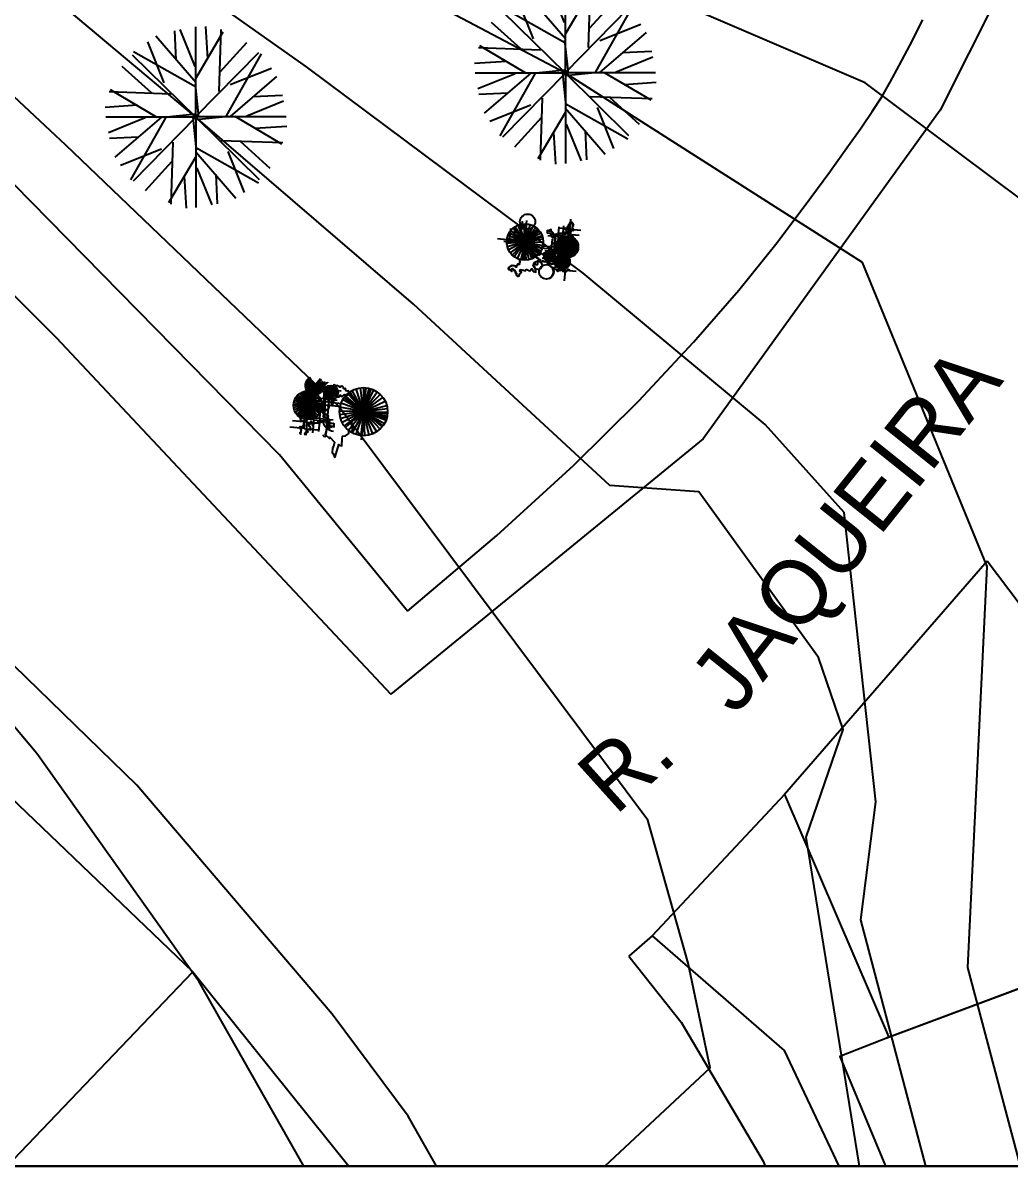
# Model space of a CAD drawing. Header units: millimetres. Extents: x 387 to 811, y 539 to 827.
# Drawn here: x 740.45 to 758.86, y 692.96 to 714.54 of the extents above; entities that cross this region are included whole.
import ezdxf

# ---------------------------------------------------------------- set-up
doc = ezdxf.new("R2010")
doc.units = ezdxf.units.MM
for name, color, linetype in [('12', 115, 'Continuous'), ('7', 8, 'Continuous'), ('cuvas de nível', 51, 'Continuous'), ('FORMATO', 6, 'Continuous'), ('TEXTO', 4, 'Continuous'), ('vegetação', 112, 'Continuous')]:
    doc.layers.add(name, color=color, linetype=linetype)

# ---------------------------------------------------------------- blocks, each defined once
blk = doc.blocks.new('T2', base_point=(179.76, 122.92))
for p, q in [((179.77, 145.68), (153.43, 176.25)), ((166.66, 160.66), (165.76, 179.9)), ((179.27, 156.4), (169.42, 180.59)), ((179.68, 148.48), (197.76, 179.21)), ((179.76, 122.92), (179.76, 182.32)), ((187.6, 161.67), (186.23, 182.74)), ((158.72, 145.53), (148.04, 172.54)), ((137.87, 164.08), (179.76, 122.92)), ((179.38, 143.01), (138.6, 166.06)), ((150.5, 138.92), (131.2, 156.4)), ((179.76, 156.27), (179.27, 156.4)), ((163.39, 138.18), (122.51, 139.57)), ((181.73, 122.9), (179.52, 144.47))]:
    blk.add_line(p, q)
blk = doc.blocks.new('AHUA1PL2')
for p, q in [((0, 0.645), (-0.746, 1.511)), ((-0.371, 1.069), (-0.397, 1.614)), ((-0.014, 0.948), (-0.293, 1.634)), ((-0.002, 0.724), (0.51, 1.595)), ((0, 0), (0, 1.683)), ((0.222, 1.098), (0.183, 1.695)), ((-0.596, 0.641), (-0.899, 1.406)), ((-1.187, 1.166), (0, 0)), ((-0.011, 0.569), (-1.166, 1.222)), ((-0.829, 0.453), (-1.376, 0.948)), ((0, 0.945), (-0.014, 0.948)), ((-0.464, 0.432), (-1.622, 0.472)), ((0.056, -0.001), (-0.007, 0.61))]:
    blk.add_line(p, q)
at = {"xscale": 0.02833333322, "yscale": 0.02833333322, "zscale": 0.02833333322}
for p, rotation in [((0, 0.015), 269.9999999999999), ((0, 0), 89.99999999999999), ((0, 0), 180)]:
    blk.add_blockref('T2', p, dxfattribs=dict(at, rotation=rotation))

msp = doc.modelspace()

# ---------------------------------------------------------------- linework, layer by layer
at = {"layer": '12'}
for p, q in [((761.557, 720.864, 102.307), (757.556, 712.913, 102.14)), ((757.556, 712.913, 102.14), (753.136, 706.783, 100.18)), ((745.236, 706.483, 98.98), (739.866, 711.953, 99.04)), ((753.136, 706.783, 100.18), (747.308, 702.019, 98.771)), ((747.622, 703.567, 98.996), (745.236, 706.483, 98.98)), ((752.186, 697.513, 98.24), (751.749, 697.137, 95.486))]:
    msp.add_line(p, q, dxfattribs=at)
msp.add_lwpolyline([(747.622, 703.567), (749.29, 704.982), (750.722, 706.293), (751.937, 707.496), (752.957, 708.586), (753.802, 709.56), (754.49, 710.414), (755.042, 711.142), (755.478, 711.741), (755.818, 712.214), (756.082, 712.586), (756.291, 712.892), (756.467, 713.165), (756.628, 713.439), (756.796, 713.746), (756.992, 714.122), (757.235, 714.598)], dxfattribs=at)
for points in [[(712.172, 731.704, 92.287), (715.866, 729.163, 92.81), (722.056, 724.963, 93.43), (733.296, 715.813, 94.5), (737.436, 712.293, 94.93), (741.066, 708.673, 94.97), (747.308, 702.019, 95.032)], [(748.165, 693.215, 95.349), (747.636, 694.153, 95.29), (746.216, 696.053, 95.26), (742.576, 700.323, 94.92), (738.896, 703.893, 94.68), (734.596, 708.403, 93.94), (729.556, 712.763, 93.5), (725.166, 716.213, 92.87), (712.172, 726.419, 91.904)], [(754.656, 700.153, 104.7), (752.186, 697.513, 98.24), (754.646, 695.373, 98.65), (755.666, 693.215, 98.535)], [(751.749, 697.137, 95.486), (752.726, 695.903, 95.5), (754.256, 693.313, 95.84), (754.295, 693.215, 95.846)], [(743.616, 696.843, 96.76), (746.528, 693.215, 96.618)]]:
    msp.add_polyline3d(points, dxfattribs=at)
at = {"layer": '7'}
for points in [[(739.722, 693.215, 96.266), (739.756, 693.283, 96.27), (739.996, 693.063, 96.27), (743.616, 696.843, 96.76), (734.906, 705.183, 95.39)], [(765.616, 693.863, 105.01), (764.336, 696.943, 104.87), (764.536, 697.023, 104.86), (763.966, 698.393, 104.85), (763.266, 698.113, 105.76), (756.606, 695.623, 104.57), (755.686, 695.263, 104.48), (756.536, 693.215, 104.775)]]:
    msp.add_polyline3d(points, dxfattribs=at)
msp.add_polyline3d([(758.436, 704.503, 105.68), (754.656, 700.153, 104.7), (756.596, 695.633, 104.57), (756.566, 695.613, 104.57), (763.266, 698.113, 105.76)], close=True, dxfattribs=at)
at = {"layer": 'cuvas de nível'}
for points in [[(751.303, 693.215, 97), (753.266, 695.053, 97), (752.856, 697.003, 97), (752.106, 699.673, 97), (746.336, 707.393, 97), (741.246, 712.263, 97), (739.116, 714.253, 97), (736.856, 716.403, 97), (735.116, 718.313, 97), (730.336, 721.413, 97), (725.366, 724.273, 97), (720.916, 727.863, 97), (716.526, 731.553, 97), (712.266, 735.413, 97), (712.172, 735.532, 97)], [(745.687, 693.215, 96), (743.736, 696.653, 96), (740.706, 700.913, 96), (739.136, 702.783, 96), (737.756, 704.953, 96), (739.286, 710.483, 96), (733.836, 717.203, 96), (729.246, 720.313, 96), (724.756, 723.663, 96), (720.156, 727.253, 96), (715.236, 731.023, 96), (712.172, 733.948, 96)], [(759.058, 693.215, 100), (758.076, 696.923, 100), (758.436, 704.403, 100), (756.106, 710.073, 100), (750.566, 713.603, 100), (747.396, 715.283, 100), (744.876, 716.823, 100), (742.486, 718.553, 100), (740.626, 720.203, 100), (737.866, 723.073, 100), (732.846, 726.443, 100), (727.346, 729.113, 100), (722.106, 732.173, 100), (721.467, 732.613, 100)], [(757.288, 693.215, 99), (756.076, 697.813, 99), (756.356, 700.013, 99), (755.766, 705.413, 99), (754.296, 707.053, 99), (750.896, 709.873, 99), (745.736, 713.723, 99), (741.256, 716.893, 99), (739.886, 717.993, 99), (738.526, 719.473, 99), (736.946, 721.483, 99), (732.006, 724.773, 99), (726.686, 727.503, 99), (721.706, 730.733, 99), (721.377, 730.976, 99)], [(756.05, 693.215, 98), (755.056, 699.353, 98), (755.746, 701.363, 98), (755.286, 702.703, 98), (753.056, 705.793, 98), (751.396, 705.913, 98), (747.736, 709.293, 98), (743.676, 712.783, 98), (740.546, 715.413, 98), (739.316, 716.393, 98), (737.676, 717.953, 98), (736.036, 719.903, 98), (731.166, 723.093, 98), (726.026, 725.893, 98), (721.316, 729.303, 98), (721.286, 729.327, 98)], [(761.975, 693.215, 101), (761.906, 693.603, 101), (761.186, 702.953, 101), (761.956, 707.463, 101), (761.346, 709.013, 101), (759.676, 710.793, 101), (756.156, 713.423, 101), (752.936, 714.803, 101), (742.746, 719.933, 101), (740.826, 721.563, 101), (739.683, 723.296, 101)]]:
    msp.add_polyline3d(points, dxfattribs=at)
at = {"layer": 'FORMATO', "elevation": 74.516}
for points in [[(712.172, 693.215), (793.44, 693.215), (793.44, 810.699), (712.172, 810.699)], [(712.172, 693.215), (712.172, 686.135), (793.44, 686.135), (793.44, 693.215)]]:
    msp.add_lwpolyline(points, close=True, dxfattribs=at)
at = {"layer": 'vegetação'}
for p, q in [((749.627, 710.724, 99), (749.61, 710.527, 99)), ((749.812, 710.456, 99), (749.625, 710.742, 99)), ((749.812, 710.456, 99), (749.683, 710.772, 99)), ((749.812, 710.456, 99), (749.708, 710.781, 99)), ((749.762, 710.847, 99), (749.745, 710.649, 99)), ((749.812, 710.456, 99), (749.798, 710.797, 99)), ((749.842, 710.856, 99), (749.805, 710.525, 99)), ((749.812, 710.456, 99), (749.849, 710.795, 99)), ((749.812, 710.456, 99), (749.919, 710.78, 99)), ((749.812, 710.456, 99), (749.919, 710.78, 99)), ((749.812, 710.456, 99), (749.975, 710.755, 99)), ((749.812, 710.456, 99), (750.014, 710.731, 99)), ((750.435, 710.555, 99), (750.451, 710.739, 99)), ((750.52, 710.573, 99), (750.536, 710.757, 99)), ((750.617, 710.604, 99), (750.633, 710.788, 99)), ((750.654, 710.696, 99), (750.671, 710.88, 99)), ((749.299, 710.519, 99), (749.64, 710.482, 99)), ((749.812, 710.456, 99), (749.477, 710.521, 99)), ((749.812, 710.456, 99), (749.492, 710.575, 99)), ((749.812, 710.456, 99), (749.516, 710.626, 99)), ((749.542, 710.706, 99), (749.525, 710.508, 99)), ((749.812, 710.456, 99), (749.548, 710.672, 99)), ((749.812, 710.456, 99), (749.587, 710.713, 99)), ((749.812, 710.456, 99), (750.049, 710.701, 99)), ((749.812, 710.456, 99), (750.07, 710.679, 99)), ((749.812, 710.456, 99), (750.087, 710.658, 99)), ((749.812, 710.456, 99), (750.106, 710.629, 99)), ((749.812, 710.456, 99), (750.132, 710.574, 99)), ((749.812, 710.456, 99), (750.137, 710.558, 99)), ((749.812, 710.456, 99), (750.148, 710.515, 99)), ((750.435, 710.555, 99), (750.242, 710.571, 99)), ((750.309, 710.322, 99), (750.325, 710.506, 99)), ((750.52, 710.573, 99), (750.327, 710.589, 99)), ((750.36, 710.361, 99), (750.376, 710.545, 99)), ((750.435, 710.555, 99), (750.418, 710.357, 99)), ((750.617, 710.604, 99), (750.425, 710.621, 99)), ((750.435, 710.555, 99), (750.638, 710.537, 99)), ((750.654, 710.696, 99), (750.462, 710.712, 99)), ((750.605, 710.365, 99), (750.462, 710.51, 99)), ((750.605, 710.365, 99), (750.49, 710.533, 99)), ((750.52, 710.573, 99), (750.503, 710.375, 99)), ((750.52, 710.573, 99), (750.724, 710.555, 99)), ((750.605, 710.365, 99), (750.522, 710.551, 99)), ((750.605, 710.365, 99), (750.524, 710.552, 99)), ((750.605, 710.365, 99), (750.539, 710.558, 99)), ((750.605, 710.365, 99), (750.556, 710.563, 99)), ((750.605, 710.365, 99), (750.592, 710.568, 99)), ((750.617, 710.604, 99), (750.6, 710.407, 99)), ((750.605, 710.365, 99), (750.623, 710.568, 99)), ((750.605, 710.365, 99), (750.664, 710.56, 99)), ((750.605, 710.365, 99), (750.664, 710.56, 99)), ((750.605, 710.365, 99), (750.698, 710.546, 99)), ((750.605, 710.365, 99), (750.722, 710.532, 99)), ((750.605, 710.365, 99), (750.743, 710.514, 99)), ((750.617, 710.604, 99), (750.821, 710.586, 99)), ((750.654, 710.696, 99), (750.637, 710.498, 99)), ((750.654, 710.696, 99), (750.858, 710.678, 99)), ((749.416, 710.473, 99), (749.62, 710.455, 99)), ((749.812, 710.456, 99), (749.47, 710.465, 99)), ((749.812, 710.456, 99), (749.472, 710.427, 99)), ((749.812, 710.456, 99), (749.482, 710.367, 99)), ((749.812, 710.456, 99), (749.503, 710.309, 99)), ((749.812, 710.456, 99), (749.537, 710.253, 99)), ((749.812, 710.456, 99), (749.574, 710.211, 99)), ((749.812, 710.456, 99), (749.61, 710.18, 99)), ((749.812, 710.456, 99), (749.666, 710.147, 99)), ((749.812, 710.456, 99), (749.734, 710.123, 99)), ((749.812, 710.456, 99), (749.775, 710.116, 99)), ((749.812, 710.456, 99), (749.81, 710.114, 99)), ((749.812, 710.456, 99), (750.036, 710.198, 99)), ((749.812, 710.456, 99), (750.011, 710.178, 99)), ((749.812, 710.456, 99), (750.068, 710.23, 99)), ((749.812, 710.456, 99), (750.132, 710.336, 99)), ((749.812, 710.456, 99), (750.136, 710.348, 99)), ((749.812, 710.456, 99), (750.108, 710.285, 99)), ((749.812, 710.456, 99), (750.087, 710.253, 99)), ((749.812, 710.456, 99), (750.147, 710.391, 99)), ((749.812, 710.456, 99), (750.153, 710.454, 99)), ((749.812, 710.456, 99), (750.153, 710.454, 99)), ((749.812, 710.456, 99), (749.887, 710.123, 99)), ((749.812, 710.456, 99), (749.941, 710.139, 99)), ((749.812, 710.456, 99), (749.972, 710.154, 99)), ((749.812, 710.456, 99), (749.831, 710.115, 99)), ((750.309, 710.322, 99), (750.116, 710.338, 99)), ((750.36, 710.361, 99), (750.167, 710.378, 99)), ((750.378, 710.276, 99), (750.185, 710.292, 99)), ((750.274, 710.183, 99), (750.271, 710.284, 99)), ((750.274, 710.183, 99), (750.287, 710.284, 99)), ((750.309, 710.322, 99), (750.292, 710.124, 99)), ((750.309, 710.322, 99), (750.513, 710.304, 99)), ((750.36, 710.361, 99), (750.342, 710.163, 99)), ((750.36, 710.361, 99), (750.563, 710.343, 99)), ((750.378, 710.276, 99), (750.394, 710.46, 99)), ((750.605, 710.365, 99), (750.401, 710.362, 99)), ((750.605, 710.365, 99), (750.402, 710.38, 99)), ((750.605, 710.365, 99), (750.403, 710.344, 99)), ((750.605, 710.365, 99), (750.404, 710.4, 99)), ((750.605, 710.365, 99), (750.408, 710.416, 99)), ((750.605, 710.365, 99), (750.41, 710.308, 99)), ((750.605, 710.365, 99), (750.413, 710.432, 99)), ((750.605, 710.365, 99), (750.423, 710.274, 99)), ((750.605, 710.365, 99), (750.426, 710.463, 99)), ((750.605, 710.365, 99), (750.438, 710.482, 99)), ((750.605, 710.365, 99), (750.442, 710.243, 99)), ((750.605, 710.365, 99), (750.445, 710.491, 99)), ((750.605, 710.365, 99), (750.467, 710.216, 99)), ((750.605, 710.365, 99), (750.488, 710.199, 99)), ((750.605, 710.365, 99), (750.522, 710.18, 99)), ((750.605, 710.365, 99), (750.545, 710.171, 99)), ((750.605, 710.365, 99), (750.563, 710.167, 99)), ((750.605, 710.365, 99), (750.587, 710.163, 99)), ((750.605, 710.365, 99), (750.766, 710.49, 99)), ((750.605, 710.365, 99), (750.784, 710.461, 99)), ((750.605, 710.365, 99), (750.794, 710.44, 99)), ((750.605, 710.365, 99), (750.804, 710.405, 99)), ((750.605, 710.365, 99), (750.808, 710.369, 99)), ((750.605, 710.365, 99), (750.808, 710.369, 99)), ((750.605, 710.365, 99), (750.608, 710.162, 99)), ((750.605, 710.365, 99), (750.635, 710.164, 99)), ((750.605, 710.365, 99), (750.671, 710.173, 99)), ((750.605, 710.365, 99), (750.76, 710.234, 99)), ((750.605, 710.365, 99), (750.734, 710.209, 99)), ((750.605, 710.365, 99), (750.704, 710.188, 99)), ((750.605, 710.365, 99), (750.771, 710.249, 99)), ((750.605, 710.365, 99), (750.783, 710.268, 99)), ((750.605, 710.365, 99), (750.805, 710.332, 99)), ((750.605, 710.365, 99), (750.796, 710.297, 99)), ((750.131, 710.162, 99), (750.335, 710.145, 99)), ((750.274, 710.183, 99), (750.173, 710.188, 99)), ((750.274, 710.183, 99), (750.173, 710.171, 99)), ((750.274, 710.183, 99), (750.175, 710.204, 99)), ((750.274, 710.183, 99), (750.177, 710.154, 99)), ((750.274, 710.183, 99), (750.179, 710.219, 99)), ((750.274, 710.183, 99), (750.183, 710.228, 99)), ((750.274, 710.183, 99), (750.183, 710.139, 99)), ((750.274, 710.183, 99), (750.187, 710.131, 99)), ((750.274, 710.183, 99), (750.197, 710.116, 99)), ((750.274, 710.183, 99), (750.198, 710.25, 99)), ((750.274, 710.183, 99), (750.211, 710.104, 99)), ((750.274, 710.183, 99), (750.226, 710.094, 99)), ((750.274, 710.183, 99), (750.227, 710.273, 99)), ((750.274, 710.183, 99), (750.227, 710.273, 99)), ((750.274, 710.183, 99), (750.244, 710.28, 99)), ((750.274, 710.183, 99), (750.261, 710.082, 99)), ((750.274, 710.183, 99), (750.304, 710.28, 99)), ((750.274, 710.183, 99), (750.315, 710.276, 99)), ((750.274, 710.183, 99), (750.331, 710.267, 99)), ((750.274, 710.183, 99), (750.345, 710.256, 99)), ((750.274, 710.183, 99), (750.345, 710.256, 99)), ((750.274, 710.183, 99), (750.357, 710.242, 99)), ((750.274, 710.183, 99), (750.366, 710.226, 99)), ((750.274, 710.183, 99), (750.373, 710.209, 99)), ((750.274, 710.183, 99), (750.376, 710.191, 99)), ((750.274, 710.183, 99), (750.356, 710.123, 99)), ((750.274, 710.183, 99), (750.372, 710.155, 99)), ((750.274, 710.183, 99), (750.375, 710.169, 99)), ((750.274, 710.183, 99), (750.366, 710.138, 99)), ((750.274, 710.183, 99), (750.376, 710.178, 99)), ((750.274, 710.183, 99), (750.311, 710.088, 99)), ((750.274, 710.183, 99), (750.278, 710.081, 99)), ((750.274, 710.183, 99), (750.295, 710.083, 99)), ((750.274, 710.183, 99), (750.278, 710.081, 99)), ((750.274, 710.183, 99), (750.33, 710.098, 99)), ((750.274, 710.183, 99), (750.344, 710.109, 99)), ((750.378, 710.276, 99), (750.36, 710.078, 99)), ((750.513, 710.091, 99), (750.374, 710.098, 99)), ((750.513, 710.091, 99), (750.374, 710.086, 99)), ((750.513, 710.091, 99), (750.375, 710.11, 99)), ((750.513, 710.091, 99), (750.376, 710.067, 99)), ((750.378, 710.276, 99), (750.581, 710.258, 99)), ((750.513, 710.091, 99), (750.38, 710.131, 99)), ((750.513, 710.091, 99), (750.381, 710.049, 99)), ((750.513, 710.091, 99), (750.385, 710.146, 99)), ((750.513, 710.091, 99), (750.388, 710.153, 99)), ((750.513, 710.091, 99), (750.39, 710.026, 99)), ((750.513, 710.091, 99), (750.39, 710.026, 99)), ((750.513, 710.091, 99), (750.4, 710.172, 99)), ((750.513, 710.091, 99), (750.407, 710.001, 99)), ((750.513, 710.091, 99), (750.415, 710.19, 99)), ((750.513, 710.091, 99), (750.421, 709.986, 99)), ((750.513, 710.091, 99), (750.433, 710.205, 99)), ((750.513, 710.091, 99), (750.441, 709.971, 99)), ((750.513, 710.091, 99), (750.452, 709.966, 99)), ((750.513, 710.091, 99), (750.453, 710.216, 99)), ((750.513, 710.091, 99), (750.462, 709.961, 99)), ((750.513, 710.091, 99), (750.474, 710.225, 99)), ((750.513, 710.091, 99), (750.484, 709.955, 99)), ((750.513, 710.091, 99), (750.494, 709.953, 99)), ((750.513, 710.091, 99), (750.497, 710.229, 99)), ((750.513, 710.091, 99), (750.512, 709.952, 99)), ((750.513, 710.091, 99), (750.52, 710.23, 99)), ((750.513, 710.091, 99), (750.533, 710.229, 99)), ((750.513, 710.091, 99), (750.551, 710.225, 99)), ((750.513, 710.091, 99), (750.574, 710.216, 99)), ((750.513, 710.091, 99), (750.596, 710.203, 99)), ((750.513, 710.091, 99), (750.61, 710.191, 99)), ((750.513, 710.091, 99), (750.62, 710.18, 99)), ((750.513, 710.091, 99), (750.63, 710.167, 99)), ((750.513, 710.091, 99), (750.636, 710.156, 99)), ((750.513, 710.091, 99), (750.643, 710.141, 99)), ((750.513, 710.091, 99), (750.65, 710.115, 99)), ((750.513, 710.091, 99), (750.652, 710.096, 99)), ((750.513, 710.091, 99), (750.611, 709.992, 99)), ((750.513, 710.091, 99), (750.626, 710.009, 99)), ((750.513, 710.091, 99), (750.638, 710.029, 99)), ((750.513, 710.091, 99), (750.651, 710.071, 99)), ((750.513, 710.091, 99), (750.645, 710.047, 99)), ((750.513, 710.091, 99), (750.594, 709.977, 99)), ((750.513, 710.091, 99), (750.552, 709.957, 99)), ((750.513, 710.091, 99), (750.537, 709.954, 99)), ((750.513, 710.091, 99), (750.537, 709.954, 99)), ((750.513, 710.091, 99), (750.574, 709.965, 99)), ((750.562, 709.928, 99), (750.578, 710.112, 99)), ((750.562, 709.928, 99), (750.369, 709.945, 99)), ((750.562, 709.928, 99), (750.545, 709.731, 99)), ((750.562, 709.928, 99), (750.766, 709.91, 99)), ((745.881, 707.77, 97), (745.776, 707.919, 97)), ((745.881, 707.77, 97), (745.788, 707.928, 97)), ((745.881, 707.77, 97), (745.802, 707.935, 97)), ((745.881, 707.77, 97), (745.698, 707.763, 97)), ((745.881, 707.77, 97), (745.7, 707.794, 97)), ((745.881, 707.77, 97), (745.701, 707.739, 97)), ((745.881, 707.77, 97), (745.708, 707.828, 97)), ((745.881, 707.77, 97), (745.71, 707.704, 97)), ((745.881, 707.77, 97), (745.717, 707.851, 97)), ((745.881, 707.77, 97), (745.72, 707.684, 97)), ((745.881, 707.77, 97), (745.728, 707.67, 97)), ((745.881, 707.77, 97), (745.733, 707.877, 97)), ((745.881, 707.77, 97), (745.739, 707.885, 97)), ((745.881, 707.77, 97), (745.741, 707.653, 97)), ((745.881, 707.77, 97), (745.75, 707.897, 97)), ((745.881, 707.77, 97), (745.754, 707.639, 97)), ((745.881, 707.77, 97), (745.762, 707.909, 97)), ((745.881, 707.77, 97), (745.773, 707.623, 97)), ((745.881, 707.77, 97), (745.801, 707.606, 97)), ((745.881, 707.77, 97), (745.831, 707.594, 97)), ((745.881, 707.77, 97), (745.864, 707.588, 97)), ((745.881, 707.77, 97), (746.002, 707.907, 97)), ((745.881, 707.77, 97), (746.021, 707.888, 97)), ((745.881, 707.77, 97), (746.043, 707.856, 97)), ((745.881, 707.77, 97), (746.043, 707.856, 97)), ((745.881, 707.77, 97), (746.055, 707.826, 97)), ((745.881, 707.77, 97), (746.061, 707.802, 97)), ((745.881, 707.77, 97), (746.064, 707.777, 97)), ((745.881, 707.77, 97), (745.988, 707.621, 97)), ((745.881, 707.77, 97), (745.959, 707.605, 97)), ((745.881, 707.77, 97), (746.045, 707.69, 97)), ((745.881, 707.77, 97), (746.029, 707.663, 97)), ((745.881, 707.77, 97), (746.013, 707.643, 97)), ((745.881, 707.77, 97), (746.013, 707.643, 97)), ((745.881, 707.77, 97), (746.064, 707.761, 97)), ((745.881, 707.77, 97), (746.059, 707.728, 97)), ((745.881, 707.77, 97), (746.063, 707.747, 97)), ((745.881, 707.77, 97), (746.056, 707.717, 97)), ((745.881, 707.77, 97), (745.896, 707.588, 97)), ((745.881, 707.77, 97), (745.913, 707.59, 97)), ((745.881, 707.77, 97), (745.929, 707.594, 97)), ((746.059, 707.528, 97), (746.082, 707.787, 97)), ((746.195, 707.649, 97), (746.075, 707.708, 97)), ((746.195, 707.649, 97), (746.087, 707.728, 97)), ((746.177, 707.787, 97), (746.096, 706.865, 97)), ((746.195, 707.649, 97), (746.103, 707.746, 97)), ((746.382, 707.676, 97), (746.115, 707.7, 97)), ((746.195, 707.649, 97), (746.122, 707.761, 97)), ((746.195, 707.649, 97), (746.147, 707.774, 97)), ((746.149, 707.467, 97), (746.172, 707.726, 97)), ((746.195, 707.649, 97), (746.168, 707.78, 97)), ((746.195, 707.649, 97), (746.19, 707.783, 97)), ((746.195, 707.649, 97), (746.212, 707.782, 97)), ((746.195, 707.649, 97), (746.259, 707.766, 97)), ((746.195, 707.649, 97), (746.273, 707.758, 97)), ((746.195, 707.649, 97), (746.289, 707.743, 97)), ((746.195, 707.649, 97), (746.296, 707.736, 97)), ((746.195, 707.649, 97), (746.315, 707.707, 97)), ((746.195, 707.649, 97), (746.32, 707.695, 97)), ((746.802, 707.291, 97), (746.666, 707.718, 97)), ((746.802, 707.291, 97), (746.744, 707.736, 97)), ((746.802, 707.291, 97), (746.805, 707.739, 97)), ((746.802, 707.291, 97), (746.851, 707.737, 97)), ((746.802, 707.291, 97), (746.904, 707.728, 97)), ((746.802, 707.291, 97), (746.943, 707.717, 97)), ((746.802, 707.291, 97), (746.993, 707.697, 97)), ((745.761, 707.41, 97), (745.509, 707.497, 97)), ((745.761, 707.41, 97), (745.527, 707.538, 97)), ((745.761, 707.41, 97), (745.542, 707.563, 97)), ((745.761, 707.41, 97), (745.557, 707.582, 97)), ((745.761, 707.41, 97), (745.581, 707.607, 97)), ((745.761, 707.41, 97), (745.616, 707.634, 97)), ((745.761, 707.41, 97), (745.655, 707.654, 97)), ((745.761, 707.41, 97), (745.697, 707.669, 97)), ((745.761, 707.41, 97), (745.74, 707.676, 97)), ((745.761, 707.41, 97), (745.769, 707.676, 97)), ((745.761, 707.41, 97), (745.816, 707.671, 97)), ((745.761, 707.41, 97), (745.869, 707.653, 97)), ((745.761, 707.41, 97), (745.908, 707.632, 97)), ((745.761, 707.41, 97), (745.943, 707.605, 97)), ((745.761, 707.41, 97), (745.972, 707.573, 97)), ((745.761, 707.41, 97), (746, 707.529, 97)), ((745.761, 707.41, 97), (746.014, 707.495, 97)), ((746.059, 707.528, 97), (745.792, 707.551, 97)), ((746.149, 707.467, 97), (745.882, 707.49, 97)), ((746.059, 707.528, 97), (746.038, 707.286, 97)), ((746.059, 707.528, 97), (746.312, 707.505, 97)), ((746.195, 707.649, 97), (746.061, 707.655, 97)), ((746.195, 707.649, 97), (746.062, 707.638, 97)), ((746.195, 707.649, 97), (746.063, 707.668, 97)), ((746.195, 707.649, 97), (746.066, 707.686, 97)), ((746.195, 707.649, 97), (746.066, 707.615, 97)), ((746.195, 707.649, 97), (746.074, 707.592, 97)), ((746.083, 707.416, 97), (746.105, 707.675, 97)), ((746.195, 707.649, 97), (746.086, 707.571, 97)), ((746.195, 707.649, 97), (746.102, 707.553, 97)), ((746.195, 707.649, 97), (746.102, 707.553, 97)), ((746.195, 707.649, 97), (746.12, 707.538, 97)), ((746.195, 707.649, 97), (746.141, 707.527, 97)), ((746.195, 707.649, 97), (746.164, 707.519, 97)), ((746.195, 707.649, 97), (746.188, 707.516, 97)), ((746.195, 707.649, 97), (746.326, 707.672, 97)), ((746.195, 707.649, 97), (746.326, 707.672, 97)), ((746.195, 707.649, 97), (746.325, 707.621, 97)), ((746.195, 707.649, 97), (746.328, 707.648, 97)), ((746.195, 707.649, 97), (746.315, 707.591, 97)), ((746.195, 707.649, 97), (746.319, 707.602, 97)), ((746.195, 707.649, 97), (746.212, 707.517, 97)), ((746.195, 707.649, 97), (746.295, 707.561, 97)), ((746.195, 707.649, 97), (746.257, 707.531, 97)), ((746.195, 707.649, 97), (746.235, 707.522, 97)), ((746.195, 707.649, 97), (746.257, 707.531, 97)), ((746.802, 707.291, 97), (746.414, 707.515, 97)), ((746.802, 707.291, 97), (746.441, 707.557, 97)), ((746.802, 707.291, 97), (746.466, 707.588, 97)), ((746.802, 707.291, 97), (746.507, 707.629, 97)), ((746.802, 707.291, 97), (746.541, 707.655, 97)), ((746.802, 707.291, 97), (746.592, 707.687, 97)), ((746.802, 707.291, 97), (747.057, 707.66, 97)), ((746.802, 707.291, 97), (747.114, 707.614, 97)), ((746.802, 707.291, 97), (747.114, 707.613, 97)), ((746.802, 707.291, 97), (747.163, 707.557, 97)), ((746.802, 707.291, 97), (747.207, 707.484, 97)), ((745.761, 707.41, 97), (745.494, 707.411, 97)), ((745.761, 707.41, 97), (745.497, 707.367, 97)), ((745.761, 707.41, 97), (745.498, 707.455, 97)), ((745.761, 707.41, 97), (745.508, 707.324, 97)), ((745.761, 707.41, 97), (745.526, 707.284, 97)), ((745.761, 707.41, 97), (745.55, 707.247, 97)), ((745.761, 707.41, 97), (745.579, 707.214, 97)), ((745.761, 707.41, 97), (745.608, 707.191, 97)), ((745.761, 707.41, 97), (745.638, 707.172, 97)), ((745.761, 707.41, 97), (745.683, 707.154, 97)), ((745.761, 707.41, 97), (745.683, 707.154, 97)), ((745.761, 707.41, 97), (745.738, 707.144, 97)), ((745.744, 707.096, 97), (745.767, 707.355, 97)), ((745.761, 707.41, 97), (746.024, 707.452, 97)), ((745.761, 707.41, 97), (746.028, 707.414, 97)), ((745.761, 707.41, 97), (746.016, 707.331, 97)), ((745.761, 707.41, 97), (746.024, 707.364, 97)), ((745.761, 707.41, 97), (746.027, 707.39, 97)), ((745.761, 707.41, 97), (745.825, 707.15, 97)), ((745.761, 707.41, 97), (745.867, 707.165, 97)), ((745.761, 707.41, 97), (745.949, 707.22, 97)), ((745.761, 707.41, 97), (745.921, 707.196, 97)), ((745.761, 707.41, 97), (745.995, 707.281, 97)), ((745.761, 707.41, 97), (745.979, 707.256, 97)), ((745.761, 707.41, 97), (745.979, 707.256, 97)), ((745.761, 707.41, 97), (746.003, 707.298, 97)), ((745.761, 707.41, 97), (745.777, 707.143, 97)), ((746.083, 707.416, 97), (745.815, 707.439, 97)), ((745.872, 707.138, 97), (745.895, 707.397, 97)), ((745.984, 707.161, 97), (746.007, 707.42, 97)), ((746.083, 707.416, 97), (746.062, 707.174, 97)), ((746.083, 707.416, 97), (746.336, 707.393, 97)), ((746.149, 707.467, 97), (746.128, 707.225, 97)), ((746.149, 707.467, 97), (746.402, 707.445, 97)), ((746.802, 707.291, 97), (746.354, 707.303, 97)), ((746.802, 707.291, 97), (746.358, 707.229, 97)), ((746.802, 707.291, 97), (746.362, 707.377, 97)), ((746.802, 707.291, 97), (746.375, 707.157, 97)), ((746.802, 707.291, 97), (746.382, 707.448, 97)), ((746.802, 707.291, 97), (746.402, 707.088, 97)), ((746.802, 707.291, 97), (746.441, 707.025, 97)), ((746.802, 707.291, 97), (746.463, 706.998, 97)), ((746.802, 707.291, 97), (746.521, 706.942, 97)), ((746.802, 707.291, 97), (746.588, 706.898, 97)), ((746.802, 707.291, 97), (746.661, 706.866, 97)), ((746.802, 707.291, 97), (746.661, 706.866, 97)), ((746.802, 707.291, 97), (746.753, 706.846, 97)), ((746.802, 707.291, 97), (747.235, 707.408, 97)), ((746.802, 707.291, 97), (747.246, 707.353, 97)), ((746.802, 707.291, 97), (746.971, 706.876, 97)), ((746.802, 707.291, 97), (747.148, 707.007, 97)), ((746.802, 707.291, 97), (747.163, 707.026, 97)), ((746.802, 707.291, 97), (747.11, 706.966, 97)), ((746.802, 707.291, 97), (747.163, 707.026, 97)), ((746.802, 707.291, 97), (747.047, 706.916, 97)), ((746.802, 707.291, 97), (747.191, 707.068, 97)), ((746.802, 707.291, 97), (747.222, 707.135, 97)), ((746.802, 707.291, 97), (746.901, 706.854, 97)), ((746.802, 707.291, 97), (747.242, 707.206, 97)), ((746.802, 707.291, 97), (747.234, 707.17, 97)), ((746.802, 707.291, 97), (747.25, 707.279, 97)), ((746.802, 707.291, 97), (747.248, 707.249, 97)), ((746.802, 707.291, 97), (746.82, 706.843, 97)), ((745.744, 707.096, 97), (745.477, 707.12, 97)), ((745.872, 707.138, 97), (745.605, 707.161, 97)), ((745.696, 706.976, 97), (745.718, 707.235, 97)), ((745.984, 707.161, 97), (745.717, 707.185, 97)), ((745.744, 707.096, 97), (745.723, 706.855, 97)), ((745.744, 707.096, 97), (745.997, 707.074, 97)), ((745.872, 707.138, 97), (745.851, 706.896, 97)), ((745.872, 707.138, 97), (746.125, 707.115, 97)), ((745.984, 707.161, 97), (745.963, 706.92, 97)), ((745.984, 707.161, 97), (746.237, 707.139, 97)), ((746.763, 706.766, 97), (746.811, 707.2, 97)), ((745.696, 706.976, 97), (745.428, 707, 97)), ((745.696, 706.976, 97), (745.949, 706.954, 97))]:
    msp.add_line(p, q, dxfattribs=at)
for points, elevation in [([(750.718, 710.796), (750.696, 710.798), (750.696, 710.798), (750.697, 710.812), (750.698, 710.816), (750.694, 710.82), (750.687, 710.82), (750.683, 710.81), (750.679, 710.81), (750.665, 710.811), (750.654, 710.812), (750.647, 710.813), (750.638, 710.799), (750.644, 710.78), (750.647, 710.773), (750.641, 710.751), (750.63, 710.745), (750.62, 710.757), (750.6, 710.74), (750.61, 710.732), (750.608, 710.711), (750.597, 710.704), (750.565, 710.714), (750.553, 710.704), (750.56, 710.697), (750.566, 710.685), (750.573, 710.674), (750.583, 710.665), (750.599, 710.646), (750.598, 710.635), (750.577, 710.637), (750.56, 710.609), (750.555, 710.595), (750.544, 710.636), (750.531, 710.652), (750.518, 710.631), (750.528, 710.619), (750.527, 710.605), (750.502, 710.614), (750.487, 710.616), (750.458, 710.607), (750.456, 710.593), (750.442, 710.598), (750.41, 710.604), (750.402, 710.597), (750.392, 710.602), (750.362, 710.594), (750.353, 710.576), (750.336, 710.629), (750.309, 710.657), (750.295, 710.661), (750.304, 710.686), (750.263, 710.672), (750.291, 710.651), (750.227, 710.671), (750.23, 710.627), (750.309, 710.617), (750.319, 710.605), (750.293, 710.593), (750.291, 710.574), (750.298, 710.57), (750.309, 710.569), (750.308, 710.555), (750.314, 710.547), (750.328, 710.535), (750.35, 710.54), (750.385, 710.53), (750.381, 710.519), (750.367, 710.48), (750.373, 710.476), (750.384, 710.468), (750.398, 710.463), (750.396, 710.449), (750.378, 710.447), (750.352, 710.442), (750.317, 710.416), (750.301, 710.392), (750.314, 710.383), (750.317, 710.368), (750.305, 710.358), (750.288, 710.367), (750.247, 710.356), (750.267, 710.34), (750.274, 710.332), (750.272, 710.318), (750.272, 710.318), (750.272, 710.31), (750.253, 710.301), (750.255, 710.29)], 99), ([(750.725, 710.795), (750.701, 710.775), (750.708, 710.771), (750.714, 710.756), (750.714, 710.752), (750.699, 710.746), (750.697, 710.728), (750.693, 710.718), (750.706, 710.706), (750.71, 710.702), (750.709, 710.691), (750.718, 710.679), (750.718, 710.672), (750.688, 710.667), (750.677, 710.661), (750.66, 710.637), (750.656, 710.593), (750.671, 710.592), (750.692, 710.587), (750.699, 710.586), (750.702, 710.571), (750.701, 710.568), (750.701, 710.56), (750.7, 710.553)], 99), ([(749.711, 710.123), (749.709, 710.12), (749.709, 710.119), (749.709, 710.115), (749.709, 710.113), (749.709, 710.111), (749.711, 710.109), (749.712, 710.106), (749.714, 710.102), (749.716, 710.099), (749.718, 710.095), (749.72, 710.09), (749.722, 710.087), (749.722, 710.083), (749.715, 710.078), (749.715, 710.076), (749.713, 710.075), (749.709, 710.071), (749.707, 710.066), (749.707, 710.061), (749.71, 710.056), (749.714, 710.046), (749.713, 710.043), (749.709, 710.038), (749.7, 710.038), (749.688, 710.044), (749.686, 710.044), (749.674, 710.041), (749.673, 710.037), (749.674, 710.032), (749.675, 710.028), (749.672, 710.022), (749.664, 710.019), (749.654, 710.015), (749.651, 710.008), (749.652, 710.004), (749.654, 709.997), (749.653, 709.989), (749.636, 709.994), (749.63, 710.008), (749.63, 710.008), (749.628, 710.008), (749.627, 710.002), (749.624, 710.002), (749.624, 710.002), (749.622, 710.003), (749.619, 710.005), (749.619, 710.006), (749.618, 710.013), (749.617, 710.014), (749.614, 710.014), (749.612, 710.014), (749.608, 710.012), (749.607, 710.01), (749.601, 710.009), (749.586, 710.019), (749.586, 710.019), (749.588, 710.016), (749.574, 710.009), (749.572, 710.011), (749.567, 710.013), (749.558, 710.015), (749.559, 710.014), (749.559, 710.009), (749.555, 710.006), (749.547, 710.003), (749.546, 710.004), (749.545, 710.001), (749.531, 709.994), (749.517, 709.989), (749.521, 709.984), (749.517, 709.977), (749.516, 709.972), (749.513, 709.968), (749.509, 709.967), (749.507, 709.966), (749.501, 709.966), (749.501, 709.962), (749.504, 709.961), (749.506, 709.957), (749.508, 709.953), (749.506, 709.949), (749.506, 709.944), (749.512, 709.941), (749.517, 709.944), (749.519, 709.946), (749.523, 709.95), (749.525, 709.948), (749.523, 709.945), (749.53, 709.935), (749.532, 709.935), (749.537, 709.938), (749.541, 709.937), (749.555, 709.93), (749.548, 709.917), (749.566, 709.905), (749.571, 709.921), (749.572, 709.944), (749.574, 709.961), (749.579, 709.964), (749.581, 709.963), (749.584, 709.952), (749.587, 709.95), (749.597, 709.949), (749.599, 709.949), (749.602, 709.939), (749.602, 709.936), (749.603, 709.926), (749.61, 709.918), (749.615, 709.921), (749.625, 709.925), (749.627, 709.929), (749.635, 709.91), (749.638, 709.902), (749.633, 709.897), (749.629, 709.891), (749.639, 709.866), (749.641, 709.874), (749.647, 709.875), (749.651, 709.869), (749.654, 709.862), (749.651, 709.857), (749.651, 709.841), (749.656, 709.831), (749.681, 709.809), (749.68, 709.823), (749.689, 709.83), (749.695, 709.819), (749.706, 709.824), (749.71, 709.838), (749.709, 709.856), (749.714, 709.864), (749.726, 709.871), (749.742, 709.882), (749.747, 709.898), (749.731, 709.904), (749.724, 709.907), (749.715, 709.923), (749.723, 709.935), (749.736, 709.938), (749.757, 709.934), (749.787, 709.931), (749.822, 709.919), (749.827, 709.926), (749.83, 709.929), (749.835, 709.941), (749.848, 709.944), (749.862, 709.939), (749.867, 709.934), (749.878, 709.922), (749.901, 709.915), (749.912, 709.917), (749.919, 709.921), (749.922, 709.934), (749.923, 709.944), (749.932, 709.95), (749.951, 709.945), (749.956, 709.936), (749.965, 709.916), (749.975, 709.905), (750.013, 709.892), (750.016, 709.901), (750.009, 709.955), (750, 709.972), (749.997, 709.993), (749.983, 709.999), (749.971, 710.003), (749.968, 710.013), (749.97, 710.034), (749.98, 710.045), (750.007, 710.044), (750.017, 710.038), (750.049, 710.036), (750.052, 710.049), (750.052, 710.064), (750.041, 710.079), (750.05, 710.086), (750.055, 710.109), (750.073, 710.121)], 99), ([(749.711, 710.11), (749.708, 710.107), (749.711, 710.101), (749.714, 710.096), (749.72, 710.088), (749.721, 710.083)], 99), ([(750.189, 710.245), (750.164, 710.247), (750.157, 710.244), (750.155, 710.229), (750.155, 710.226), (750.137, 710.224), (750.13, 710.235), (750.116, 710.24), (750.097, 710.227), (750.097, 710.224), (750.092, 710.217), (750.077, 710.211), (750.077, 710.211), (750.068, 710.226), (750.049, 710.217), (750.038, 710.218), (750.012, 710.209), (749.99, 710.204), (749.985, 710.197), (750.007, 710.195), (750.018, 710.194), (750.021, 710.187), (750.026, 710.161), (750.048, 710.162), (750.055, 710.162), (750.059, 710.161), (750.067, 710.135), (750.07, 710.128), (750.085, 710.13), (750.085, 710.13), (750.099, 710.129), (750.098, 710.118), (750.111, 710.099), (750.122, 710.094), (750.137, 710.1), (750.141, 710.107), (750.19, 710.084), (750.194, 710.091), (750.205, 710.09), (750.212, 710.083), (750.233, 710.073), (750.234, 710.084)], 99), ([(750.159, 710.098), (750.159, 710.101), (750.157, 710.101), (750.155, 710.101), (750.153, 710.101), (750.153, 710.102), (750.152, 710.103), (750.151, 710.104), (750.148, 710.105), (750.147, 710.105), (750.142, 710.107), (750.139, 710.104), (750.139, 710.103), (750.135, 710.099)], 99), ([(750.608, 709.96), (750.618, 709.945), (750.646, 709.935), (750.639, 709.932), (750.602, 709.932), (750.601, 709.917), (750.581, 709.897), (750.567, 709.902), (750.563, 709.902), (750.52, 709.906), (750.521, 709.917), (750.51, 709.922), (750.483, 709.942), (750.474, 709.921), (750.466, 709.918), (750.452, 709.923), (750.449, 709.931), (750.434, 709.925), (750.429, 709.911), (750.425, 709.907), (750.406, 709.934), (750.407, 709.942), (750.36, 709.946), (750.352, 709.983), (750.393, 709.99), (750.38, 710.006), (750.38, 710.05), (750.338, 710.068), (750.335, 710.043), (750.299, 710.042), (750.278, 710.051), (750.271, 710.055), (750.255, 710.042), (750.221, 710.027), (750.247, 710.069), (750.237, 710.077)], 99), ([(750.371, 710.029), (750.38, 710.09), (750.365, 710.047), (750.355, 710.059), (750.356, 710.07), (750.349, 710.067), (750.336, 710.046), (750.336, 710.046), (750.321, 710.044), (750.317, 710.044)], 99), ([(749.738, 709.937), (749.721, 709.931)], 99), ([(746.068, 707.852), (746.057, 707.772), (746.076, 707.827), (746.089, 707.812), (746.088, 707.798), (746.097, 707.801), (746.114, 707.829), (746.114, 707.829), (746.133, 707.832), (746.138, 707.831)], 97), ([(746.306, 707.568), (746.339, 707.565), (746.349, 707.569), (746.351, 707.588), (746.351, 707.593), (746.375, 707.596), (746.384, 707.58), (746.402, 707.574), (746.428, 707.591), (746.428, 707.596), (746.434, 707.605), (746.453, 707.613), (746.453, 707.613), (746.466, 707.592), (746.491, 707.605), (746.505, 707.603), (746.539, 707.615), (746.569, 707.622), (746.574, 707.631), (746.546, 707.633), (746.532, 707.634), (746.528, 707.644), (746.521, 707.678), (746.492, 707.676), (746.483, 707.677), (746.478, 707.677), (746.467, 707.712), (746.463, 707.722), (746.443, 707.719), (746.443, 707.719), (746.425, 707.72), (746.426, 707.735), (746.409, 707.76), (746.395, 707.766), (746.375, 707.758), (746.37, 707.749), (746.305, 707.778), (746.3, 707.769), (746.286, 707.771), (746.277, 707.781), (746.249, 707.793), (746.248, 707.779)], 97), ([(746.346, 707.761), (746.346, 707.757), (746.349, 707.757), (746.352, 707.757), (746.353, 707.757), (746.354, 707.755), (746.356, 707.754), (746.357, 707.753), (746.361, 707.751), (746.362, 707.751), (746.368, 707.749), (746.372, 707.753), (746.372, 707.753), (746.377, 707.759)], 97), ([(745.713, 706.854), (745.71, 706.865), (745.706, 706.875), (745.713, 706.903), (745.728, 706.911), (745.741, 706.896), (745.767, 706.917), (745.754, 706.928), (745.756, 706.957), (745.771, 706.965), (745.813, 706.952), (745.828, 706.965), (745.82, 706.975), (745.812, 706.99), (745.803, 707.005), (745.79, 707.016), (745.768, 707.042), (745.77, 707.056), (745.798, 707.053), (745.82, 707.09), (745.827, 707.108), (745.841, 707.054), (745.858, 707.034), (745.875, 707.061), (745.862, 707.076), (745.864, 707.095), (745.896, 707.083), (745.915, 707.081), (745.954, 707.092), (745.956, 707.111), (745.974, 707.105), (746.017, 707.096), (746.027, 707.105), (746.041, 707.099), (746.08, 707.11), (746.091, 707.133), (746.114, 707.064), (746.149, 707.027), (746.168, 707.021), (746.155, 706.989), (746.209, 707.008), (746.174, 707.035), (746.257, 707.008), (746.253, 707.066), (746.149, 707.08), (746.136, 707.095), (746.171, 707.111), (746.173, 707.135), (746.164, 707.141), (746.15, 707.142), (746.151, 707.161), (746.143, 707.171), (746.125, 707.187), (746.096, 707.18), (746.049, 707.194), (746.055, 707.208), (746.074, 707.259), (746.065, 707.264), (746.051, 707.275), (746.033, 707.281), (746.034, 707.3), (746.059, 707.303), (746.093, 707.31), (746.139, 707.344), (746.16, 707.375), (746.142, 707.386), (746.139, 707.406), (746.155, 707.419), (746.178, 707.407), (746.231, 707.422), (746.205, 707.443), (746.196, 707.453), (746.198, 707.472), (746.198, 707.472), (746.198, 707.482), (746.223, 707.494), (746.22, 707.509)], 97), ([(746.03, 707.263), (746.079, 707.249), (746.141, 707.211), (746.127, 707.163), (746.116, 707.125), (746.158, 707.051), (746.112, 706.96), (746.085, 706.864), (746.168, 706.789), (746.176, 706.818), (746.263, 706.721), (746.241, 706.644), (746.221, 706.608), (746.219, 706.526), (746.226, 706.514), (746.249, 706.486), (746.258, 706.443), (746.27, 706.45), (746.344, 706.678), (746.342, 706.668), (746.399, 706.652), (746.405, 706.785), (746.409, 706.836), (746.463, 706.841), (746.527, 706.886), (746.528, 706.927), (746.588, 706.92), (746.603, 707.009), (746.572, 707.049), (746.589, 707.107)], 97), ([(745.623, 706.862), (745.634, 706.872), (745.625, 706.877), (745.617, 706.897), (745.618, 706.902), (745.637, 706.91), (745.639, 706.933), (745.645, 706.947), (745.628, 706.963), (745.623, 706.968), (745.625, 706.982), (745.612, 706.998), (745.613, 707.007), (745.651, 707.014), (745.666, 707.022), (745.688, 707.053), (745.693, 707.11), (745.674, 707.112), (745.646, 707.119), (745.637, 707.12), (745.634, 707.139), (745.634, 707.144), (745.635, 707.154), (745.636, 707.163)], 97)]:
    msp.add_lwpolyline(points, dxfattribs=dict(at, elevation=elevation))
for centre, radius in [((749.862, 710.835, 99), 0.142), ((749.812, 710.456, 99), 0.341), ((750.605, 710.365, 99), 0.203), ((750.274, 710.183, 99), 0.102), ((750.051, 710.02, 99), 0.0799), ((750.513, 710.091, 99), 0.139), ((750.213, 709.899, 99), 0.138), ((746.195, 707.649, 97), 0.133), ((746.802, 707.291, 97), 0.448), ((745.761, 707.41, 97), 0.267)]:
    msp.add_circle(centre, radius, dxfattribs=at)
for centre, radius, start, end in [((750.596, 710.719, 99), 0.0149, 234.0874, 25.9821), ((750.622, 710.768, 99), 0.0234, 321.9917, 28.0083), ((750.7, 710.719, 99), 0.00903, 110.5153, 282.1789), ((750.239, 710.635, 99), 0.0104, 167.1428, 289.0509), ((750.252, 710.652, 99), 0.0117, 14.5623, 118.5259), ((750.277, 710.657, 99), 0.00531, 242.2483, 83.5908), ((750.297, 710.68, 99), 0.00579, 5.177, 149.616), ((750.304, 710.665, 99), 0.00752, 124.13, 250.8986), ((750.303, 710.565, 99), 0.0052, 320.8772, 130.4756), ((750.309, 710.608, 99), 0.00661, 271.4086, 78.5914), ((750.355, 710.586, 99), 0.00531, 193.2346, 8.6927), ((750.373, 710.525, 99), 0.0083, 312.8314, 87.8072), ((750.401, 710.603, 99), 0.00618, 232.2283, 347.375), ((750.52, 710.615, 99), 0.00851, 218.5466, 38.0514), ((750.586, 710.646, 99), 0.0107, 275.309, 53.7331), ((750.71, 710.677, 99), 0.00708, 234.7533, 37.9947), ((750.254, 710.352, 99), 0.00725, 77.3863, 230.1594), ((750.26, 710.317, 99), 0.0123, 271.6816, 13.4392), ((750.303, 710.373, 99), 0.0135, 162.8659, 294.0097), ((750.303, 710.375, 99), 0.015, 294.0097, 34.1083), ((750.388, 710.458, 99), 0.00899, 330.5027, 69.8456), ((750.143, 710.22, 99), 0.00542, 64.3864, 167.6024), ((750.148, 710.232, 99), 0.00792, 244.3864, 27.4939), ((749.54, 709.925, 99), 0.0126, 1.7741, 123.4985), ((749.643, 710.001, 99), 0.0104, 183.5335, 6.4664), ((749.646, 709.864, 99), 0.0151, 311.0696, 145.2349), ((749.734, 709.921, 99), 0.0163, 92.6779, 261.5677), ((749.938, 709.934, 99), 0.0172, 351.5695, 158.1968), ((749.972, 709.929, 99), 0.0179, 171.5695, 293.5301), ((749.995, 709.99, 99), 0.0543, 70.3073, 113.504), ((750.213, 709.898, 99), 0.133, 291.699, 67.5794), ((746.213, 707.473, 97), 0.0161, 91.6816, 193.4392), ((746.36, 707.584, 97), 0.0104, 64.3864, 207.4939), ((746.368, 707.6, 97), 0.00712, 244.3864, 347.6024), ((746.045, 707.288, 97), 0.0118, 150.5027, 249.8456), ((746.157, 707.397, 97), 0.0197, 114.0097, 214.1083), ((746.157, 707.399, 97), 0.0177, 342.8659, 114.0097), ((746.221, 707.427, 97), 0.00951, 257.3863, 50.1594), ((745.786, 707.041, 97), 0.0141, 95.309, 233.7331), ((745.872, 707.082, 97), 0.0112, 38.5466, 218.0514), ((746.028, 707.097, 97), 0.00811, 52.2283, 167.375), ((746.281, 707.173, 97), 0.25, 195.1038, 260.4803), ((746.065, 707.2, 97), 0.0109, 132.8314, 267.8072), ((746.089, 707.119, 97), 0.00697, 13.2346, 188.6927), ((746.149, 707.091, 97), 0.00867, 91.4086, 258.5914), ((746.157, 707.147, 97), 0.00683, 140.8772, 310.4756), ((746.241, 707.055, 97), 0.0137, 347.1428, 109.0509), ((745.623, 707.001, 97), 0.00929, 54.7533, 217.9947), ((745.636, 706.945, 97), 0.0119, 290.5153, 102.1789), ((745.773, 706.945, 97), 0.0195, 54.0874, 205.9821), ((746.079, 706.86, 97), 0.0328, 179.5481, 303.6451), ((746.165, 706.996, 97), 0.0076, 185.177, 329.616), ((746.156, 707.016, 97), 0.00988, 304.13, 70.8986), ((746.192, 707.027, 97), 0.00698, 62.2483, 263.5908), ((746.225, 707.033, 97), 0.0154, 194.5623, 298.5259)]:
    msp.add_arc(centre, radius, start, end, dxfattribs=at)

# ---------------------------------------------------------------- block references
for p in [(750.566, 713.603, 100), (743.676, 712.783, 98)]:
    msp.add_blockref('AHUA1PL2', p, dxfattribs=at)

# ---------------------------------------------------------------- texts
at = {"layer": 'TEXTO'}
for s, rotation, p in [('JAQUEIRA', 51.3354, (753.747, 701.604, 54)), ('R.', 42, (751.497, 699.742, 54))]:
    msp.add_text(s, height=1.2, rotation=rotation, dxfattribs=at).set_placement(p)

doc.saveas('drawing.dxf')
